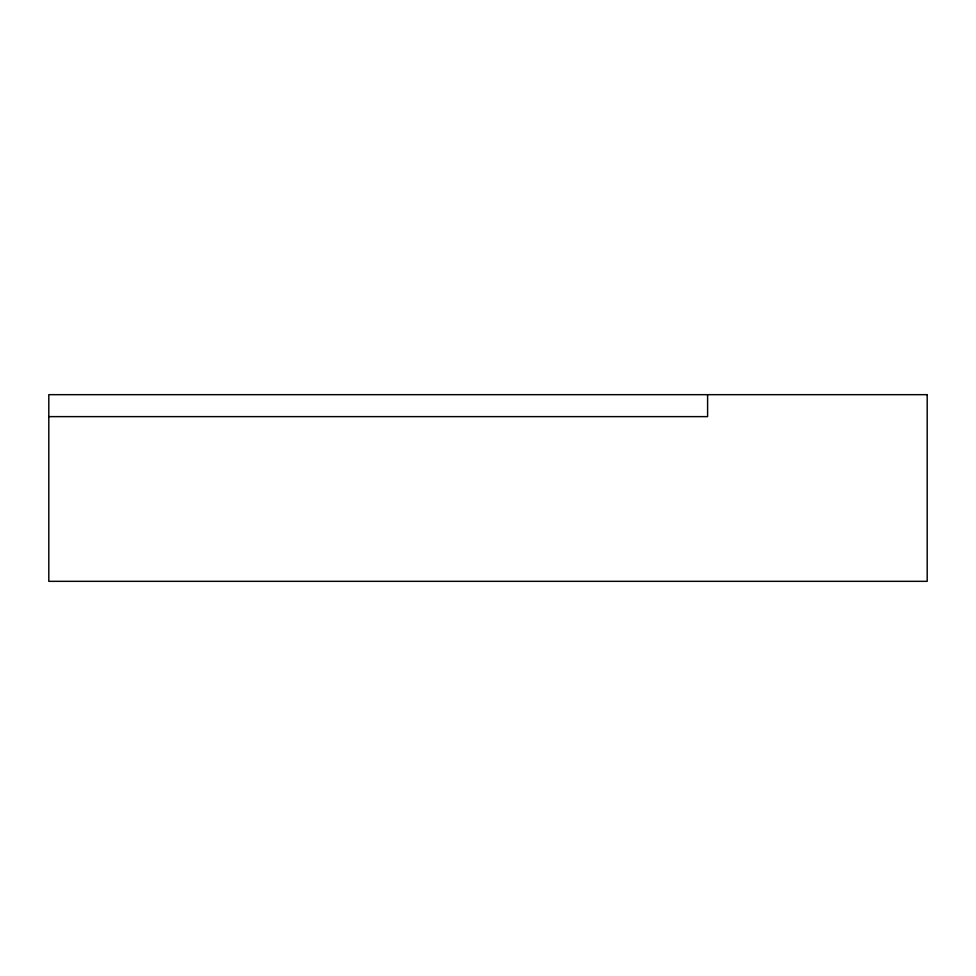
<?xml version="1.0" encoding="UTF-8"?>
<svg xmlns="http://www.w3.org/2000/svg" width="976" height="976" viewBox="0 0 976 976"><rect width="100%" height="100%" fill="white"/><g stroke="black" fill="none" stroke-linecap="round" stroke-linejoin="round"><path stroke-width="1.46" d="M48.8 416.63L707.6 416.63L707.6 394.67M927.2 394.67L48.8 394.67L48.8 581.33L927.2 581.33L927.2 394.67"/></g></svg>
